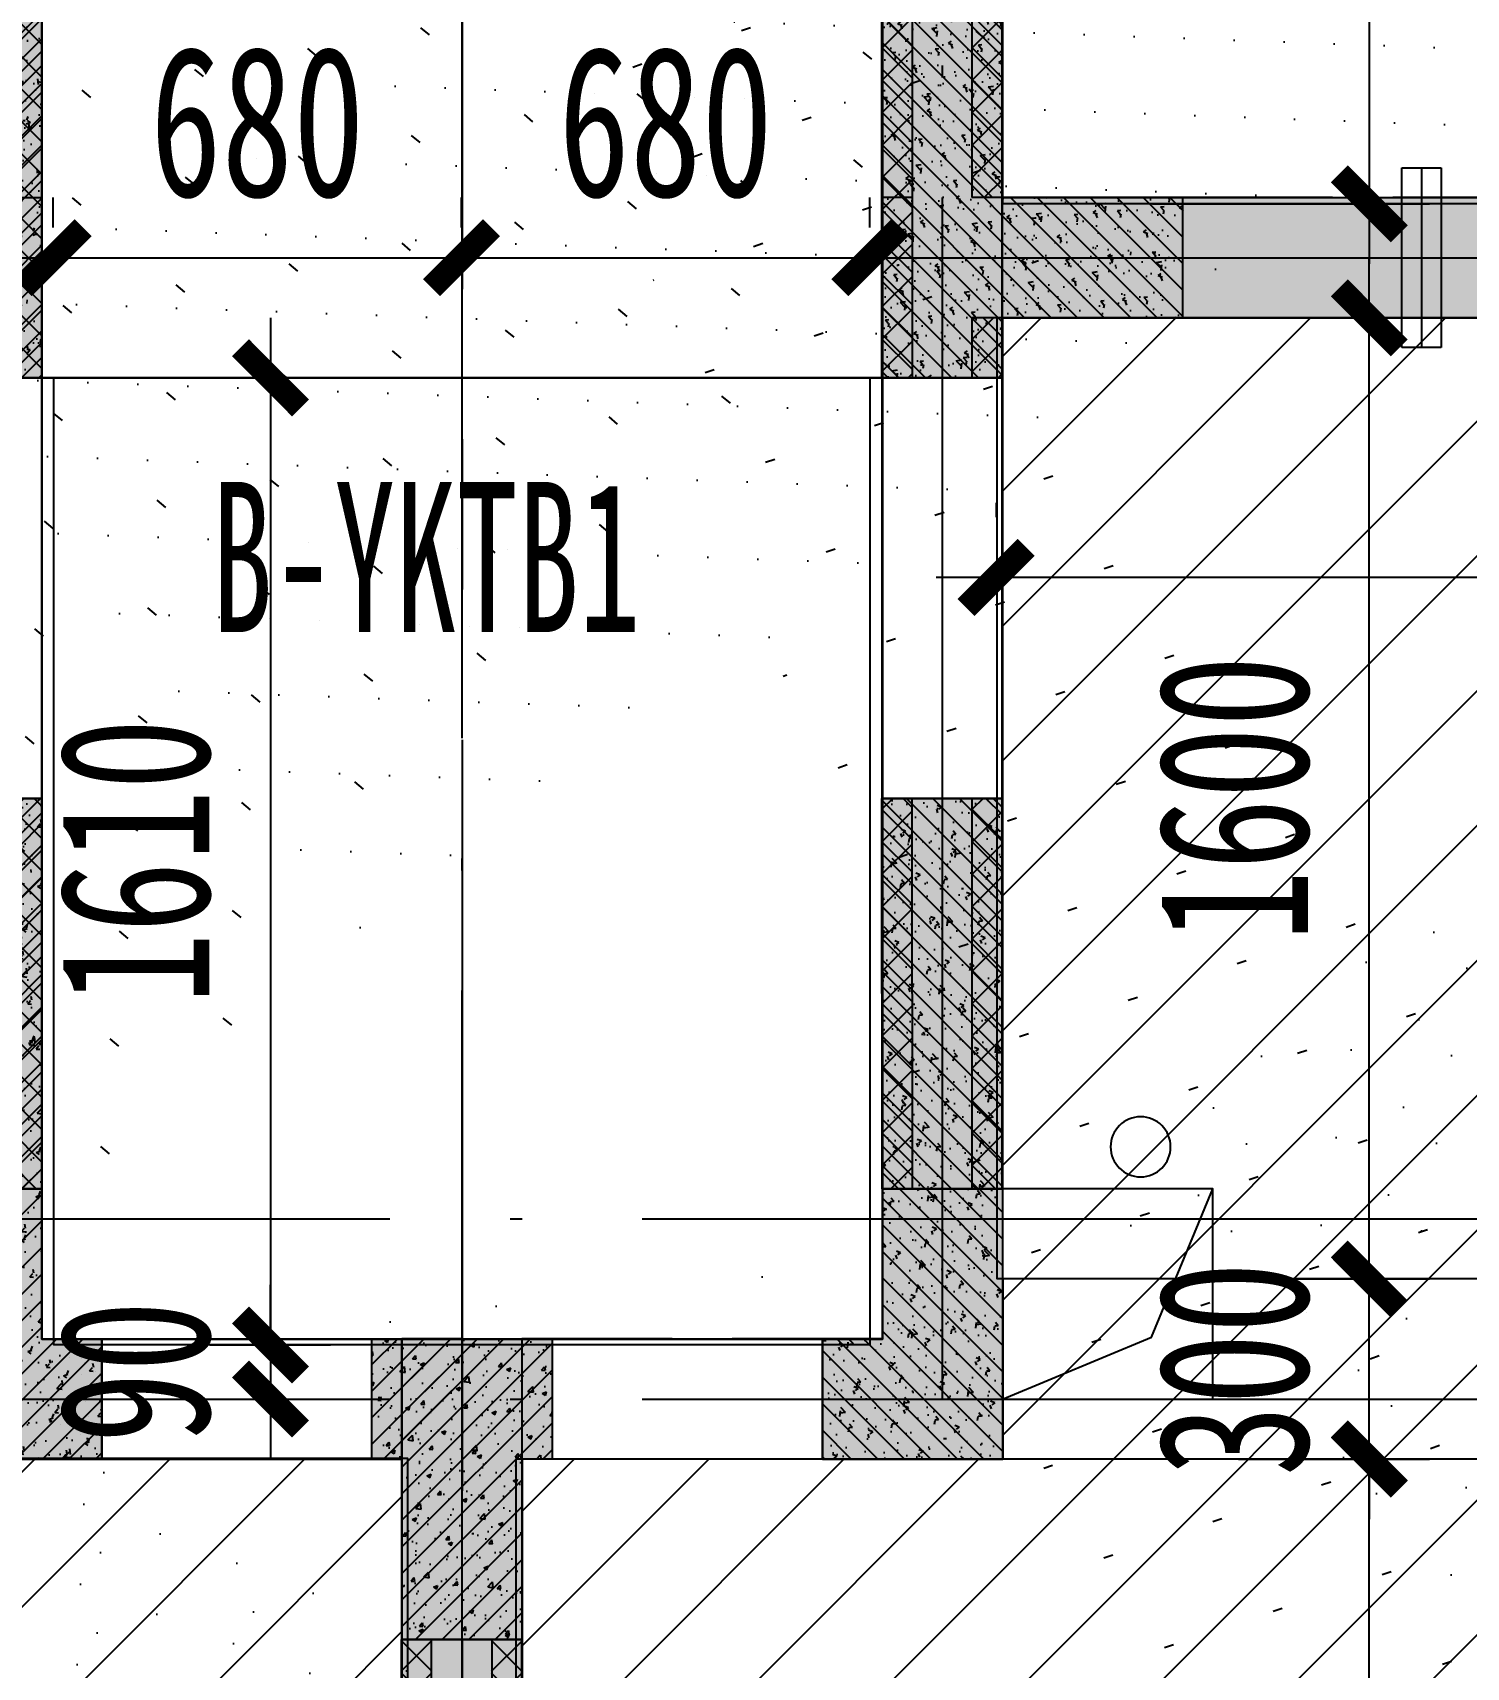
# Model space of a CAD drawing. Extents: x -3200779283 to -8106663, y 659664 to 1123462.
# Drawn here: x -8150515 to -8148128, y 772423 to 775144 of the extents above; entities that cross this region are included whole.
import ezdxf
from ezdxf.enums import TextEntityAlignment as Align

# ---------------------------------------------------------------- set-up
doc = ezdxf.new("R2010")
doc.units = 0
doc.header["$LTSCALE"] = 1000
doc.header["$MEASUREMENT"] = 0
for name, pattern in [('120-墙体$0$CENTER2', [1.125, 0.75, -0.125, 0.125, -0.125]), ('120-墙体$0$CONTINOUS', [0]), ('3#-轴线$0$DOTE', [2.4200000000000004, 2, -0.2, 0.02, -0.2]), ('3#4#5#$0$DASH', [0.35, 0.25, -0.1]), ('3#4#5#模板$0$DASH', [0.35, 0.25, -0.1]), ('4#-标准层$0$CENTER', [2, 1.25, -0.25, 0.25, -0.25]), ('4#-标准层$0$CONTINOUS', [0]), ('DASH', [0.35, 0.25, -0.1])]:
    doc.linetypes.add(name, pattern=pattern)
doc.layers.get('Defpoints').update_dxf_attribs({"color": 30, "linetype": 'DASH'})
for name, color, linetype in [('120-墙体$0$DUCT-排烟中心线', 5, '120-墙体$0$CENTER2'), ('120-墙体$0$DUCT-排烟管', 2, 'Continuous'), ('120-墙体$0$S-SLAB-HOLE', 5, 'Continuous'), ('120-墙体$0$S-WALL', 40, 'Continuous'), ('120-墙体$0$S-WALL-BEAM', 120, 'Continuous'), ('120-墙体$0$S-WALL-COLU', 252, '120-墙体$0$CONTINOUS'), ('120-墙体$0$S-WALL-COLU-HATC', 16, 'Continuous'), ('120-墙体$0$S-WALL-HATC', 253, 'Continuous'), ('3#-轴线$0$A-ANNO-DOTE', 10, '3#-轴线$0$DOTE'), ('3#4#5#$0$PC-SLAB', 6, '3#4#5#$0$DASH'), ('3#4#5#$0$S-ANNO-TEXT', 7, 'Continuous'), ('3#4#5#$0$S-DIMS-SLAB', 120, 'Continuous'), ('3#4#5#$0$S-PC-FQ-WYQ', 4, 'Continuous'), ('3#4#5#$0$S-PC-SLAB', 6, 'Continuous'), ('3#4#5#$0$S-WALL-HATC', 253, 'Continuous'), ('3#4#5#模板$0$S-SLAB-TEXT', 120, 'Continuous'), ('4#-标准层$0$S-SLAB', 6, 'Continuous'), ('4#-标准层$0$S-WALL', 40, 'Continuous'), ('4#-标准层$0$S-WALL-COLU', 252, '4#-标准层$0$CONTINOUS'), ('4#-标准层$0$S-WALL-COLU-HATC', 16, 'Continuous'), ('4#-标准层$0$S-WALL-HATC', 253, 'Continuous'), ('4#-标准层$0$THIN', 7, 'Continuous')]:
    doc.layers.add(name, color=color, linetype=linetype)
doc.styles.add('3#4#5#$0$外部参照 1$0$宋体', font='', dxfattribs={"width": 0.8})
doc.styles.add('3#4#5#$0$楷体', font='', dxfattribs={"width": 0.7})
doc.styles.get('3#4#5#$0$外部参照 1$0$宋体').set_extended_font_data('SimSun')
doc.styles.get('3#4#5#$0$楷体').set_extended_font_data('KaiTi_GB2312')
doc.dimstyles.new('3#4#5#$0$TSSD_100_100', dxfattribs={"dimtxt": 250, "dimasz": 100, "dimexe": 100, "dimexo": 250, "dimgap": 100, "dimtad": 1, "dimdec": 0, "dimzin": 0, "dimdsep": 46, "dimtxsty": '3#4#5#$0$楷体', "dimblk": '3#4#5#$0$_ArchTick', "dimcen": 0, "dimdle": 100, "dimclrt": 7, "dimadec": 0, "dimazin": 0, "dimtfac": 1, "dimtdec": 0, "dimtix": 1, "dimtmove": 2, "dimatfit": 3, "dimfxl": 1, "dimtolj": 1, "dimtzin": 0, "dimarcsym": 0})
pattern_1 = [(45, (-7702.687107387464, -122599.998702767), (-112.2532015133644, 112.2532015133644), [])]
pattern_2 = [(49.99999999999999, (-8159258.836946376, 535311.6821926766), (71.72601826007535, -6.275213498259511), [7.5, -82.5]), (355, (-8159258.836946376, 535311.6821926766), (-13.8751333613, 75.21921337000119), [6, -66]), (100.4514, (-8159252.859778376, 535311.1592586766), (57.85093817140216, 68.94395420609536), [6.374018999999974, -70.11421119999957]), (46.18420000000002, (-8159258.836946376, 535331.6821926766), (106.7241048625644, -16.55190143290181), [11.24999999999991, -123.7499999999992]), (96.6356, (-8159249.943271876, 535330.3028619766), (93.46627055487033, 97.41178709004417), [9.561028799999999, -105.1713]), (351.1842, (-8159258.836946376, 535331.6821926766), (93.46619451336272, 97.41186009253246), [9, -99]), (21, (-8159248.836946376, 535326.6821926766), (59.69070521184616, -40.26188906653388), [7.5, -82.5]), (326.0000000000001, (-8159248.836946376, 535326.6821926766), (24.33153319215817, 72.5150045046853), [6, -66]), (71.4514, (-8159243.862723076, 535323.3270320765), (84.02226285814899, 32.25304967099524), [6.374019000000001, -70.1142112]), (37.50000000000001, (-8159258.836946376, 535311.6821926766), (1.215985531729067, 33.28938538313115), [0, -65.19999999999999, 0, -67, 0, -66.25]), (7.499999999999999, (-8159258.836946376, 535311.6821926766), (26.30695374421486, 39.44117118823603), [0, -38.2, 0, -63.7, 0, -25.25]), (327.5, (-8159281.136946376, 535311.6821926766), (53.3822436172409, -2.255487173437976), [0, -25, 0, -78, 0, -103.5]), (317.5, (-8159291.136946376, 535311.6821926766), (58.31861693423862, 10.01049823323177), [0, -32.5, 0, -51.8, 0, -73.5])]
pattern_3 = [(45, (-8159258.836946376, 535311.6821926766), (-22.09708691207961, 22.09708691207961), [])]

# ---------------------------------------------------------------- blocks, each defined once
blk = doc.blocks.new('3#4#5#模板$0$A$C4139bdaf')
h = blk.add_hatch()
h.set_pattern_fill('ANSI31', color=251, scale=100)
h.set_pattern_definition(pattern_1)
h.paths.add_polyline_path([(17649.99894117552, 3600.000498155889), (20099.99894117552, 3600.000498155889), (20099.99894117552, 1700.000498155816), (20899.99894117552, 1700.000498155845), (20899.99894117552, 200.0004981558304), (17649.99894117552, 200.0004981558304)])
h = blk.add_hatch()
h.set_pattern_fill('ANSI31', color=251, scale=100)
h.set_pattern_definition(pattern_1)
h.paths.add_polyline_path([(24349.99894117552, 3600.000498155889), (21899.99894117552, 3600.000498155889), (21899.99894117552, 1700.000498155816), (21099.99894117552, 1700.000498155845), (21099.99894117552, 200.0004981558304), (24349.99894117552, 200.0004981558304)])
at = {"linetype": '3#4#5#模板$0$DASH'}
for points in [[(17449.99894117552, 3800.000498155889), (20299.99894117552, 3800.000498155889), (20299.99894117552, 1900.00049815583), (21099.99894117552, 1900.00049815586), (21099.99894117552, 0.0004981558304280043), (17449.99894117552, 0.0004981558304280043)], [(24549.99894117552, 3800.000498155889), (21699.99894117552, 3800.000498155889), (21699.99894117552, 1900.00049815583), (20899.99894117552, 1900.00049815586), (20899.99894117552, 0.0004981558304280043), (24549.99894117552, 0.0004981558304280043)], [(17649.99894117552, 3600.000498155889), (20099.99894117552, 3600.000498155889), (20099.99894117552, 1700.000498155816), (20899.99894117552, 1700.000498155845), (20899.99894117552, 200.0004981558304), (17649.99894117552, 200.0004981558304)], [(24349.99894117552, 3600.000498155889), (21899.99894117552, 3600.000498155889), (21899.99894117552, 1700.000498155816), (21099.99894117552, 1700.000498155845), (21099.99894117552, 200.0004981558304), (24349.99894117552, 200.0004981558304)]]:
    blk.add_lwpolyline(points, close=True, dxfattribs=at)
blk = doc.blocks.new('3#4#5#$0$B-YWQ6')
at = {"layer": '3#4#5#$0$S-PC-FQ-WYQ'}
h = blk.add_hatch(dxfattribs=at)
h.set_pattern_fill('ANSI37', color=256, scale=12, angle=90)
h.set_pattern_definition([(135, (-989707.8429496246, 842389.8077511969), (-26.94076836320746, -26.94076836320745), []), (225, (-989707.8429496246, 842389.8077511969), (26.94076836320745, -26.94076836320746), [])])
h.paths.add_polyline_path([(-127905.2501225748, 326688.3582546908), (-127855.2501228041, 326688.3616408699), (-127855.4329784815, 329388.3912538569), (-127905.4329784815, 329388.3912538569)])
h.paths.add_polyline_path([(-127855.2365838158, 326488.4462222033), (-127905.2365835865, 326488.4428360242), (-127905.2298080935, 326388.3965487699), (-127855.2298080935, 326388.3965487699)])
h = blk.add_hatch(dxfattribs=at)
h.set_pattern_fill('ANSI37', color=256, scale=12, angle=90)
h.set_pattern_definition([(135, (-989557.8429524016, 842389.8077512046), (-26.94076836320746, -26.94076836320745), []), (225, (-989557.8429524016, 842389.8077512046), (26.94076836320745, -26.94076836320746), [])])
h.paths.add_polyline_path([(-127755.2298108707, 326388.3965487774), (-127705.2298108707, 326388.3965487774), (-127705.4329812587, 329388.3912538645), (-127755.4329812587, 329388.3912538645)])
h = blk.add_hatch(dxfattribs=at)
h.set_pattern_fill('ANSI37', color=256, scale=12, angle=90)
h.set_pattern_definition([(135, (-989707.6041484298, 838589.8080073441), (-26.94076836320746, -26.94076836320745), []), (225, (-989707.6041484298, 838589.8080073441), (26.94076836320745, -26.94076836320746), [])])
h.paths.add_polyline_path([(-127905.4323774343, 325038.3215355956), (-127855.4323774343, 325038.3215355956), (-127855.1941772867, 325688.391510004), (-127905.1941772867, 325688.391510004)])
h = blk.add_hatch(dxfattribs=at)
h.set_pattern_fill('ANSI37', color=256, scale=12, angle=90)
h.set_pattern_definition([(135, (-989557.6041512068, 838589.8080073516), (-26.94076836320746, -26.94076836320745), []), (225, (-989557.6041512068, 838589.8080073516), (26.94076836320745, -26.94076836320746), [])])
h.paths.add_polyline_path([(-127755.4323802115, 325038.321535603), (-127705.4323802115, 325038.321535603), (-127705.1941800639, 325688.3915100115), (-127755.1941800639, 325688.3915100115)])
for p, q in [((-127906.0000690809, 326688.3582039018), (-127855.2501228041, 326688.3616408699)), ((-127905.2433562314, 326488.4428355655), (-127855.2365838158, 326488.4462222033))]:
    blk.add_line(p, q, dxfattribs=at)
blk.add_lwpolyline([(-127855.2501228041, 326688.3616408699), (-127855.4329784815, 329388.3912538569), (-127905.4329784815, 329388.3912538569), (-127905.2298080935, 326388.3965487699), (-127855.2298080935, 326388.3965487699), (-127855.2365838158, 326488.4462222033)], dxfattribs=at)
for points in [[(-127905.4329787674, 329388.3912538569), (-127705.4329784238, 329388.3912538569), (-127705.2298080358, 326388.3965487774), (-127905.2298083794, 326388.3965487774)], [(-127755.2298108707, 326388.3965487774), (-127705.2298108707, 326388.3965487774), (-127705.4329812587, 329388.3912538645), (-127755.4329812587, 329388.3912538645)], [(-127905.4327508085, 326388.396631066), (-127705.1947088777, 326388.396631066), (-127705.1947088777, 325688.3965545463), (-127905.4327508085, 325688.3965545463)], [(-127905.4323774343, 325038.3215355956), (-127855.4323774343, 325038.3215355956), (-127855.1941772867, 325688.391510004), (-127905.1941772867, 325688.391510004)], [(-127905.1941775726, 325688.391510004), (-127705.194177229, 325688.391510004), (-127705.4323773766, 325038.321535603), (-127905.4323777203, 325038.321535603)], [(-127755.4323802115, 325038.321535603), (-127705.4323802115, 325038.321535603), (-127705.1941800639, 325688.3915100115), (-127755.1941800639, 325688.3915100115)]]:
    blk.add_lwpolyline(points, close=True, dxfattribs=at)
blk = doc.blocks.new('3#4#5#$0$B-YNQ1')
at = {"layer": '3#4#5#$0$S-PC-FQ-WYQ'}
h = blk.add_hatch(dxfattribs=at)
h.set_pattern_fill('ANSI37', color=256, scale=12, angle=180)
h.set_pattern_definition([(225, (-660607.1781414961, -535164.0255354154), (26.94076836320745, -26.94076836320746), []), (315, (-660607.1781414961, -535164.0255354154), (26.94076836320746, 26.94076836320745), [])])
h.paths.add_polyline_path([(-146055.7440335318, 326638.38548242), (-146055.7440335318, 326688.38548242), (-147455.7616441562, 326688.3844357273), (-147455.7616441562, 326638.3844357273)])
h = blk.add_hatch(dxfattribs=at)
h.set_pattern_fill('ANSI37', color=256, scale=12, angle=180)
h.set_pattern_definition([(225, (-660607.1781414887, -535314.0255326384), (26.94076836320745, -26.94076836320746), []), (315, (-660607.1781414887, -535314.0255326384), (26.94076836320746, 26.94076836320745), [])])
h.paths.add_polyline_path([(-146055.7440335243, 326488.3854851972), (-146055.7440335243, 326538.3854851972), (-147455.7616441487, 326538.3844385045), (-147455.7616441487, 326488.3844385045)])
for points in [[(-147455.7616441487, 326488.3844382186), (-147455.7616441487, 326688.3844385623), (-146055.7440335318, 326688.3854852549), (-146055.7440335318, 326488.3854849113)], [(-146055.7440335318, 326638.38548242), (-146055.7440335318, 326688.38548242), (-147455.7616441562, 326688.3844357273), (-147455.7616441562, 326638.3844357273)], [(-146055.7440335243, 326488.3854851972), (-146055.7440335243, 326538.3854851972), (-147455.7616441487, 326538.3844385045), (-147455.7616441487, 326488.3844385045)]]:
    blk.add_lwpolyline(points, close=True, dxfattribs=at)
blk = doc.blocks.new('3#4#5#$0$A$C53EF3948')
at = {"layer": '3#4#5#$0$S-PC-FQ-WYQ'}
blk.add_blockref('3#4#5#$0$B-YWQ6', (148005.4568359147, -329888.5341169708), dxfattribs=at)
at = {"layer": '3#4#5#$0$S-PC-FQ-WYQ', "xscale": -1}
blk.add_blockref('3#4#5#$0$B-YWQ6', (-106005.9361222222, -329888.5341169708), dxfattribs=at)
at = {"layer": '3#4#5#$0$S-PC-FQ-WYQ', "rotation": 89.92223761843483}
blk.add_blockref('3#4#5#$0$B-YNQ1', (347785.6573970683, 140012.082079272), dxfattribs=at)
blk = doc.blocks.new('3#4#5#$0$_ArchTick')
at = {"color": 0, "linetype": 'ByBlock', "const_width": 0.4}
blk.add_lwpolyline([(-0.5, -0.5), (0.5, 0.5)], dxfattribs=at)
blk = doc.blocks.new('*D941')
at = {"layer": '3#4#5#$0$S-DIMS-SLAB', "color": 0, "lineweight": -2, "transparency": 16777216}
for p, q in [((20999.0001967503, 8049.856764026481), (20999.0001967503, 8099.856808271114)), ((21679.23046892558, 8049.856764026452), (21679.23046892558, 8099.856808271114)), ((20899.0001967503, 7999.856808271114), (21779.23046892558, 7999.856808271114))]:
    blk.add_line(p, q, dxfattribs=at)
at = {"layer": 'Defpoints', "color": 0, "transparency": 16777216}
for p in [(21679.23046892558, 7999.856808271114), (20999.0001967503, 7799.856764026481), (21679.23046892558, 7799.856764026452)]:
    blk.add_point(p, dxfattribs=at)
at = {"layer": '3#4#5#$0$S-DIMS-SLAB', "color": 0, "lineweight": -2, "transparency": 16777216, "xscale": 100, "yscale": 100, "zscale": 100, "rotation": 180}
blk.add_blockref('3#4#5#$0$_ArchTick', (20999.0001967503, 7999.856808271114), dxfattribs=at)
at = {"layer": '3#4#5#$0$S-DIMS-SLAB', "color": 0, "lineweight": -2, "transparency": 16777216, "xscale": 100, "yscale": 100, "zscale": 100}
blk.add_blockref('3#4#5#$0$_ArchTick', (21679.23046892558, 7999.856808271114), dxfattribs=at)
at = {"layer": '3#4#5#$0$S-DIMS-SLAB', "color": 7, "transparency": 16777216, "insert": (21339.11533283794, 8224.856808271114), "char_height": 250, "attachment_point": 5, "style": '3#4#5#$0$楷体'}
blk.add_mtext('\\A1;680', dxfattribs=at)
blk = doc.blocks.new('*D942')
at = {"layer": '3#4#5#$0$S-DIMS-SLAB', "color": 0, "lineweight": -2, "transparency": 16777216}
for p, q in [((20681.01300267055, 7899.862567321517), (20681.01300267055, 6089.997998516602)), ((20580.26212703699, 7799.862567321517), (20781.01300267055, 7799.862567321517)), ((20580.26212703699, 6189.997998516603), (20781.01300267055, 6189.997998516603))]:
    blk.add_line(p, q, dxfattribs=at)
at = {"layer": 'Defpoints', "color": 0, "transparency": 16777216}
for p in [(20330.26212703699, 7799.862567321517), (20330.26212703699, 6189.997998516603), (20681.01300267055, 6189.997998516603)]:
    blk.add_point(p, dxfattribs=at)
at = {"layer": '3#4#5#$0$S-DIMS-SLAB', "color": 0, "lineweight": -2, "transparency": 16777216, "xscale": 100, "yscale": 100, "zscale": 100}
for p, rotation in [((20681.01300267055, 7799.862567321517), 90), ((20681.01300267055, 6189.997998516603), 270)]:
    blk.add_blockref('3#4#5#$0$_ArchTick', p, dxfattribs=dict(at, rotation=rotation))
at = {"layer": '3#4#5#$0$S-DIMS-SLAB', "color": 7, "transparency": 16777216, "insert": (20456.01300267055, 6994.930282919053), "char_height": 250, "attachment_point": 5, "rotation": 90, "style": '3#4#5#$0$楷体'}
blk.add_mtext('\\A1;1610', dxfattribs=at)
blk = doc.blocks.new('*D975')
at = {"layer": '3#4#5#$0$S-DIMS-SLAB', "color": 0, "lineweight": -2, "transparency": 16777216}
for p, q in [((20681.01300267061, 6189.997998516603), (20681.01300267061, 6289.997998516603)), ((20580.26212703699, 6189.997998516603), (20781.01300267061, 6189.997998516603)), ((20681.01300267061, 6189.997998516603), (20681.01300267061, 6099.999999999769)), ((20580.26212703699, 6099.999999999769), (20781.01300267061, 6099.999999999769)), ((20681.01300267061, 6099.999999999769), (20681.01300267061, 5999.999999999769))]:
    blk.add_line(p, q, dxfattribs=at)
at = {"layer": 'Defpoints', "color": 0, "transparency": 16777216}
for p in [(20330.26212703699, 6189.997998516603), (20330.26212703699, 6099.999999999769), (20681.01300267061, 6099.999999999769)]:
    blk.add_point(p, dxfattribs=at)
at = {"layer": '3#4#5#$0$S-DIMS-SLAB', "color": 0, "lineweight": -2, "transparency": 16777216, "xscale": 100, "yscale": 100, "zscale": 100}
for p, rotation in [((20681.01300267061, 6189.997998516603), 270), ((20681.01300267061, 6099.999999999769), 90)]:
    blk.add_blockref('3#4#5#$0$_ArchTick', p, dxfattribs=dict(at, rotation=rotation))
at = {"layer": '3#4#5#$0$S-DIMS-SLAB', "color": 7, "transparency": 16777216, "insert": (20456.01300267061, 6144.998999258179), "char_height": 250, "attachment_point": 5, "rotation": 90, "style": '3#4#5#$0$楷体'}
blk.add_mtext('\\A1;90', dxfattribs=at)
blk = doc.blocks.new('*D976')
at = {"layer": '3#4#5#$0$S-DIMS-SLAB', "color": 0, "lineweight": -2, "transparency": 16777216}
for p, q in [((20319.26212703699, 8049.856764026452), (20319.26212703699, 8099.856808271114)), ((20999.0001967503, 8049.856764026481), (20999.0001967503, 8099.856808271114)), ((20219.26212703699, 7999.856808271114), (21099.0001967503, 7999.856808271114))]:
    blk.add_line(p, q, dxfattribs=at)
at = {"layer": 'Defpoints', "color": 0, "transparency": 16777216}
for p in [(20999.0001967503, 7999.856808271114), (20319.26212703699, 7799.856764026452), (20999.0001967503, 7799.856764026481)]:
    blk.add_point(p, dxfattribs=at)
at = {"layer": '3#4#5#$0$S-DIMS-SLAB', "color": 0, "lineweight": -2, "transparency": 16777216, "xscale": 100, "yscale": 100, "zscale": 100, "rotation": 180}
blk.add_blockref('3#4#5#$0$_ArchTick', (20319.26212703699, 7999.856808271114), dxfattribs=at)
at = {"layer": '3#4#5#$0$S-DIMS-SLAB', "color": 0, "lineweight": -2, "transparency": 16777216, "xscale": 100, "yscale": 100, "zscale": 100}
blk.add_blockref('3#4#5#$0$_ArchTick', (20999.0001967503, 7999.856808271114), dxfattribs=at)
at = {"layer": '3#4#5#$0$S-DIMS-SLAB', "color": 7, "transparency": 16777216, "insert": (20659.13116189365, 8224.856808271114), "char_height": 250, "attachment_point": 5, "style": '3#4#5#$0$楷体'}
blk.add_mtext('\\A1;680', dxfattribs=at)
blk = doc.blocks.new('3#4#5#$0$ban3')
at = {"layer": '3#4#5#$0$S-WALL-HATC', "ltscale": 100}
h = blk.add_hatch(dxfattribs=at)
h.set_pattern_fill('AR-CONC', color=256, scale=25, angle=-270.0000000000001, style=0)
h.set_pattern_definition([(139.9999999999999, (-37341029879.81102, -2020433658.351167), (15.6880337456489, 179.3150456501884), [18.75, -206.25]), (84.99999999999994, (-37341029879.81102, -2020433658.351167), (-188.048033425003, -34.68783340324987), [15, -165]), (190.4513999999999, (-37341029878.50368, -2020433643.408247), (-172.3598855152383, 144.6273454285055), [15.93504749999986, -175.2855279999978]), (136.1841999999999, (-37341029929.81102, -2020433658.351167), (41.37975358225471, 266.8102621564111), [28.125, -309.375]), (186.6356, (-37341029926.36269, -2020433636.116981), (-243.5294677251103, 233.665676387176), [23.902572, -262.92825]), (81.18419999999995, (-37341029929.81102, -2020433658.351167), (-243.529650231331, 233.665486283407), [22.5, -247.5]), (111, (-37341029917.31102, -2020433633.351167), (100.6547226663348, 149.2267630296154), [18.75, -206.25]), (55.99999999999998, (-37341029917.31102, -2020433633.351167), (-181.2875112617132, 60.82883298039556), [15, -165]), (161.4514, (-37341029908.92312, -2020433620.915609), (-80.63262417748795, 210.0556571453725), [15.9350475, -175.285528]), (127.5, (-37341029879.81102, -2020433658.351167), (-83.22346345782788, 3.039963829322726), [0, -162.9999999999978, 0, -167.4999999999978, 0, -165.6249999999978]), (97.49999999999993, (-37341029879.81102, -2020433658.351167), (-98.60292797059002, 65.76738436053722), [0, -95.5, 0, -159.25, 0, -63.125]), (57.49999999999993, (-37341029879.81102, -2020433714.101167), (5.638717933595033, 133.4556090431022), [0, -62.5, 0, -195, 0, -258.75]), (47.49999999999995, (-37341029879.81102, -2020433739.101167), (-25.02624558307933, 145.7965423355966), [0, -81.25, 0, -129.5, 0, -183.75])])
h.paths.add_polyline_path([(-214282.0075875558, 407875.9277280352), (-214282.0075875558, 408175.9277280352), (-211832.3804074041, 408175.221341892), (-211832.380407404, 407875.221341892)])
at = {"layer": '3#4#5#$0$S-PC-SLAB'}
for points in [[(-211832.000995802, 409964.9999670067), (-211832.000995802, 412984.9999670067), (-214532.000995802, 412984.9999670067), (-214532.000995802, 409964.9999670067)], [(-214292.0078049984, 409775.0002631896), (-211822.0078049995, 409775.0002631896), (-211822.0078049995, 408175.9277280352), (-214292.0078049984, 408175.9277280352)], [(-214292.0078736024, 406375.9155135542), (-211022.0078736036, 406375.9155135542), (-211022.007587557, 407875.9277280353), (-214292.0075875558, 407875.9277280352)]]:
    blk.add_lwpolyline(points, close=True, dxfattribs=at)
at = {"layer": '3#4#5#$0$S-WALL-HATC', "ltscale": 100}
blk.add_lwpolyline([(-214282.0075875558, 407875.9277280352), (-214282.0075875558, 408175.9277280352), (-211832.3804074041, 408175.221341892), (-211832.380407404, 407875.221341892)], close=True, dxfattribs=at)
blk = doc.blocks.new('*D815')
at = {"layer": '3#4#5#$0$S-DIMS-SLAB', "color": 0, "lineweight": -2, "transparency": 16777216}
for p, q in [((168786.1414544946, 162066.5828292976), (168786.1414544946, 162042.6444963348)), ((171256.1414544935, 162066.5828292975), (171256.1414544935, 162042.6444963348)), ((171356.1414544935, 161942.6444963348), (168686.1414544946, 161942.6444963348))]:
    blk.add_line(p, q, dxfattribs=at)
at = {"layer": 'Defpoints', "color": 0, "transparency": 16777216}
for p in [(168786.1414544946, 161942.6444963348), (168786.1414544946, 161816.5828292976), (171256.1414544935, 161816.5828292975)]:
    blk.add_point(p, dxfattribs=at)
at = {"layer": '3#4#5#$0$S-DIMS-SLAB', "color": 0, "lineweight": -2, "transparency": 16777216, "xscale": 100, "yscale": 100, "zscale": 100, "rotation": 180}
blk.add_blockref('3#4#5#$0$_ArchTick', (168786.1414544946, 161942.6444963348), dxfattribs=at)
at = {"layer": '3#4#5#$0$S-DIMS-SLAB', "color": 0, "lineweight": -2, "transparency": 16777216, "xscale": 100, "yscale": 100, "zscale": 100}
blk.add_blockref('3#4#5#$0$_ArchTick', (171256.1414544935, 161942.6444963348), dxfattribs=at)
at = {"layer": '3#4#5#$0$S-DIMS-SLAB', "color": 7, "transparency": 16777216, "insert": (170021.1414544941, 162167.6444963348), "char_height": 250, "attachment_point": 5, "style": '3#4#5#$0$楷体'}
blk.add_mtext('\\A1;2470', dxfattribs=at)
blk = doc.blocks.new('*D816')
at = {"layer": '3#4#5#$0$S-DIMS-SLAB', "color": 0, "lineweight": -2, "transparency": 16777216}
for p, q in [((169407.7733026906, 162464.52786612), (169407.7733026906, 165684.52786612)), ((169046.3730140592, 165584.52786612), (169507.7733026906, 165584.52786612)), ((169046.3730140592, 162564.52786612), (169507.7733026906, 162564.52786612))]:
    blk.add_line(p, q, dxfattribs=at)
at = {"layer": 'Defpoints', "color": 0, "transparency": 16777216}
for p in [(168796.3730140592, 165584.52786612), (169407.7733026906, 165584.52786612), (168796.3730140592, 162564.52786612)]:
    blk.add_point(p, dxfattribs=at)
at = {"layer": '3#4#5#$0$S-DIMS-SLAB', "color": 0, "lineweight": -2, "transparency": 16777216, "xscale": 100, "yscale": 100, "zscale": 100}
for p, rotation in [((169407.7733026906, 165584.52786612), 90), ((169407.7733026906, 162564.52786612), 270)]:
    blk.add_blockref('3#4#5#$0$_ArchTick', p, dxfattribs=dict(at, rotation=rotation))
at = {"layer": '3#4#5#$0$S-DIMS-SLAB', "color": 7, "transparency": 16777216, "insert": (169182.7733026906, 164074.52786612), "char_height": 250, "attachment_point": 5, "rotation": 90, "style": '3#4#5#$0$楷体'}
blk.add_mtext('\\A1;3020', dxfattribs=at)
blk = doc.blocks.new('*D824')
at = {"layer": '3#4#5#$0$S-DIMS-SLAB', "color": 0, "lineweight": -2, "transparency": 16777216}
for p, q in [((169407.5422920376, 158875.4434126675), (169407.5422920376, 160575.4556271485)), ((169189.8365204804, 160475.4556271485), (169507.5422920376, 160475.4556271485)), ((169198.4114389724, 158975.4434126675), (169507.5422920376, 158975.4434126675))]:
    blk.add_line(p, q, dxfattribs=at)
at = {"layer": 'Defpoints', "color": 0, "transparency": 16777216}
for p in [(168939.8365204804, 160475.4556271485), (169407.5422920376, 160475.4556271485), (168948.4114389724, 158975.4434126675)]:
    blk.add_point(p, dxfattribs=at)
at = {"layer": '3#4#5#$0$S-DIMS-SLAB', "color": 0, "lineweight": -2, "transparency": 16777216, "xscale": 100, "yscale": 100, "zscale": 100}
for p, rotation in [((169407.5422920376, 160475.4556271485), 90), ((169407.5422920376, 158975.4434126675), 270)]:
    blk.add_blockref('3#4#5#$0$_ArchTick', p, dxfattribs=dict(at, rotation=rotation))
at = {"layer": '3#4#5#$0$S-DIMS-SLAB', "color": 7, "transparency": 16777216, "insert": (169182.5422920376, 159725.4495199079), "char_height": 250, "attachment_point": 5, "rotation": 90, "style": '3#4#5#$0$楷体'}
blk.add_mtext('\\A1;1500', dxfattribs=at)
blk = doc.blocks.new('*D825')
at = {"layer": '3#4#5#$0$S-DIMS-SLAB', "color": 0, "lineweight": -2, "transparency": 16777216}
for p, q in [((169407.5422920377, 160774.8791972583), (169407.5422920377, 160874.8791972583)), ((169189.8365204804, 160774.8791972583), (169507.5422920377, 160774.8791972583)), ((169407.5422920377, 160474.8791972583), (169407.5422920377, 160774.8791972583)), ((169189.8365204804, 160474.8791972583), (169507.5422920377, 160474.8791972583)), ((169407.5422920377, 160474.8791972583), (169407.5422920377, 160374.8791972583))]:
    blk.add_line(p, q, dxfattribs=at)
at = {"layer": 'Defpoints', "color": 0, "transparency": 16777216}
for p in [(168939.8365204804, 160774.8791972583), (169407.5422920377, 160774.8791972583), (168939.8365204804, 160474.8791972583)]:
    blk.add_point(p, dxfattribs=at)
at = {"layer": '3#4#5#$0$S-DIMS-SLAB', "color": 0, "lineweight": -2, "transparency": 16777216, "xscale": 100, "yscale": 100, "zscale": 100}
for p, rotation in [((169407.5422920377, 160774.8791972583), 270), ((169407.5422920377, 160474.8791972583), 90)]:
    blk.add_blockref('3#4#5#$0$_ArchTick', p, dxfattribs=dict(at, rotation=rotation))
at = {"layer": '3#4#5#$0$S-DIMS-SLAB', "color": 7, "transparency": 16777216, "insert": (169182.5422920377, 160624.8791972582), "char_height": 250, "attachment_point": 5, "rotation": 90, "style": '3#4#5#$0$楷体'}
blk.add_mtext('\\A1;300', dxfattribs=at)
blk = doc.blocks.new('*D826')
at = {"layer": '3#4#5#$0$S-DIMS-SLAB', "color": 0, "lineweight": -2, "transparency": 16777216}
for p, q in [((169407.5425094804, 160674.8798206695), (169407.5425094804, 162474.528162303)), ((169190.0675311334, 162374.528162303), (169507.5425094804, 162374.528162303)), ((169189.836737923, 160774.8798206695), (169507.5425094804, 160774.8798206695))]:
    blk.add_line(p, q, dxfattribs=at)
at = {"layer": 'Defpoints', "color": 0, "transparency": 16777216}
for p in [(168940.0675311334, 162374.528162303), (169407.5425094804, 162374.528162303), (168939.836737923, 160774.8798206695)]:
    blk.add_point(p, dxfattribs=at)
at = {"layer": '3#4#5#$0$S-DIMS-SLAB', "color": 0, "lineweight": -2, "transparency": 16777216, "xscale": 100, "yscale": 100, "zscale": 100}
for p, rotation in [((169407.5425094804, 162374.528162303), 90), ((169407.5425094804, 160774.8798206695), 270)]:
    blk.add_blockref('3#4#5#$0$_ArchTick', p, dxfattribs=dict(at, rotation=rotation))
at = {"layer": '3#4#5#$0$S-DIMS-SLAB', "color": 7, "transparency": 16777216, "insert": (169182.5425094804, 161574.7039914862), "char_height": 250, "attachment_point": 5, "rotation": 90, "style": '3#4#5#$0$楷体'}
blk.add_mtext('\\A1;1600', dxfattribs=at)
blk = doc.blocks.new('*D827')
at = {"layer": '3#4#5#$0$S-DIMS-SLAB', "color": 0, "lineweight": -2, "transparency": 16777216}
for p, q in [((168786.1414544946, 162066.5828292976), (168786.1414544946, 162042.6444963348)), ((171256.1414544935, 162066.5828292975), (171256.1414544935, 162042.6444963348)), ((171356.1414544935, 161942.6444963348), (168686.1414544946, 161942.6444963348))]:
    blk.add_line(p, q, dxfattribs=at)
at = {"layer": 'Defpoints', "color": 0, "transparency": 16777216}
for p in [(168786.1414544946, 161942.6444963348), (168786.1414544946, 161816.5828292976), (171256.1414544935, 161816.5828292975)]:
    blk.add_point(p, dxfattribs=at)
at = {"layer": '3#4#5#$0$S-DIMS-SLAB', "color": 0, "lineweight": -2, "transparency": 16777216, "xscale": 100, "yscale": 100, "zscale": 100, "rotation": 180}
blk.add_blockref('3#4#5#$0$_ArchTick', (168786.1414544946, 161942.6444963348), dxfattribs=at)
at = {"layer": '3#4#5#$0$S-DIMS-SLAB', "color": 0, "lineweight": -2, "transparency": 16777216, "xscale": 100, "yscale": 100, "zscale": 100}
blk.add_blockref('3#4#5#$0$_ArchTick', (171256.1414544935, 161942.6444963348), dxfattribs=at)
at = {"layer": '3#4#5#$0$S-DIMS-SLAB', "color": 7, "transparency": 16777216, "insert": (170021.1414544941, 162167.6444963348), "char_height": 250, "attachment_point": 5, "style": '3#4#5#$0$楷体'}
blk.add_mtext('\\A1;2470', dxfattribs=at)
blk = doc.blocks.new('120-墙体$0$A$Ca94620f4')
at = {"layer": '120-墙体$0$DUCT-排烟中心线'}
blk.add_line((-547.6834203733888, -2950.689154202279), (-547.6834203733742, -3249.31108146171), dxfattribs=at)
at = {"layer": '120-墙体$0$DUCT-排烟管'}
for p, q in [((-580.1834203733888, -2950.689154202279), (-580.1834203733742, -3249.31108146171)), ((-515.1834203733888, -2950.689154202279), (-580.1834203733888, -2950.689154202279)), ((-515.1834203733742, -3249.31108146171), (-515.1834203733888, -2950.689154202279)), ((-580.1834203733742, -3249.31108146171), (-515.1834203733742, -3249.31108146171))]:
    blk.add_line(p, q, dxfattribs=at)
blk = doc.blocks.new('120-墙体$0$A$C8f34f6bc')
at = {"layer": '120-墙体$0$S-SLAB-HOLE'}
blk.add_lwpolyline([(-350.0000000000002, -5000), (-350.0000000000002, -4650), (-7.105427357601002e-14, -4650), (0, -5000)], close=True, dxfattribs=at)
blk.add_lwpolyline([(0, -5000), (-248.2317736557453, -4896.88676487864), (-350.0000000000002, -4650)], dxfattribs=at)
blk.add_circle((-230, -4580), 50, dxfattribs=at)
blk = doc.blocks.new('120-墙体')
at = {"layer": '120-墙体$0$S-WALL-COLU-HATC'}
h = blk.add_hatch(dxfattribs=at)
h.set_pattern_fill('AR-CONC', color=256, scale=10, angle=180)
h.set_pattern_definition([(230, (-15637.05247968875, 223941.5126408452), (-71.72601826007535, 6.27521349825952), [7.5, -82.5]), (175, (-15637.05247968875, 223941.5126408452), (13.87513336129999, -75.21921337000119), [6, -66]), (280.4514, (-15643.02964768873, 223942.0355748452), (-57.85093817140217, -68.94395420609536), [6.374018999999977, -70.11421119999963]), (226.1842, (-15637.05247968875, 223921.5126408452), (-106.7241048625644, 16.55190143290182), [11.24999999999993, -123.7499999999994]), (276.6356, (-15645.94615418874, 223922.8919715452), (-93.46627055487033, -97.41178709004417), [9.561028799999976, -105.1712999999998]), (171.1842, (-15637.05247968875, 223921.5126408452), (-93.46619451336272, -97.41186009253246), [9, -99]), (201, (-15647.05247968875, 223926.5126408452), (-59.69070521184616, 40.2618890665339), [7.5, -82.5]), (146, (-15647.05247968875, 223926.5126408452), (-24.33153319215818, -72.5150045046853), [6, -66]), (251.4514, (-15652.02670298875, 223929.8678014452), (-84.02226285814899, -32.25304967099522), [6.374018999999993, -70.11421119999987]), (217.5, (-15637.05247968875, 223941.5126408452), (-1.215985531729071, -33.28938538313115), [0, -65.19999999999999, 0, -67, 0, -66.25]), (187.5, (-15637.05247968875, 223941.5126408452), (-26.30695374421487, -39.44117118823603), [0, -38.19999999999999, 0, -63.7, 0, -25.25]), (147.5, (-15614.75247968873, 223941.5126408452), (-53.3822436172409, 2.255487173437982), [0, -24.99999999999999, 0, -77.99999999999996, 0, -103.5]), (137.5, (-15604.75247968873, 223941.5126408452), (-58.31861693423862, -10.01049823323176), [0, -32.5, 0, -51.8, 0, -73.5])])
h.paths.add_polyline_path([(-100, -3100.000000539585), (-99.98422405263409, -2800.000000539585), (100.0157759473659, -2800.000000539586), (100, -3300.000000539585), (100, -3400), (-100, -3400), (-100, -3300), (-399.9999080896378, -3300), (-399.9999080896378, -3100.000000000233)])
h = blk.add_hatch(dxfattribs=at)
h.set_pattern_fill('ANSI31', color=256, scale=250, angle=180, style=0)
h.set_pattern_definition([(225, (-15637.05247968875, 223941.5126408452), (22.09708691207961, -22.09708691207961), [])])
h.paths.add_polyline_path([(-100, -3100.000000539585), (-99.98422405263409, -2800.000000539585), (100.0157759473659, -2800.000000539586), (100, -3300.000000539585), (100, -3400), (-100, -3400), (-100, -3300), (-399.9999080896378, -3300), (-399.9999080896378, -3100.000000000233)])
h = blk.add_hatch(dxfattribs=at)
h.set_pattern_fill('AR-CONC', color=256, scale=10)
h.set_pattern_definition([(49.99999999999999, (12337.0756467121, -241757.8336407725), (71.72601826007535, -6.275213498259511), [7.5, -82.5]), (355, (12337.0756467121, -241757.8336407725), (-13.8751333613, 75.21921337000119), [6, -66]), (100.4514, (12343.05281471211, -241758.3565747725), (57.85093817140216, 68.94395420609536), [6.374018999999977, -70.11421119999963]), (46.18420000000002, (12337.0756467121, -241737.8336407725), (106.7241048625644, -16.55190143290181), [11.24999999999991, -123.7499999999993]), (96.6356, (12345.96932121209, -241739.2129714725), (93.46627055487033, 97.41178709004417), [9.561028799999999, -105.1713]), (351.1842, (12337.0756467121, -241737.8336407725), (93.46619451336272, 97.41186009253246), [9, -99]), (21, (12347.0756467121, -241742.8336407725), (59.69070521184616, -40.26188906653388), [7.5, -82.5]), (326.0000000000001, (12347.0756467121, -241742.8336407725), (24.33153319215817, 72.5150045046853), [6, -66]), (71.4514, (12352.0498700121, -241746.1888013725), (84.02226285814899, 32.25304967099524), [6.374019000000001, -70.1142112]), (37.50000000000001, (12337.0756467121, -241757.8336407725), (1.215985531729067, 33.28938538313115), [0, -65.19999999999999, 0, -67, 0, -66.25]), (7.499999999999999, (12337.0756467121, -241757.8336407725), (26.30695374421486, 39.44117118823603), [0, -38.2, 0, -63.7, 0, -25.25]), (327.5, (12314.77564671211, -241757.8336407725), (53.3822436172409, -2.255487173437976), [0, -25, 0, -78, 0, -103.5]), (317.5, (12304.77564671211, -241757.8336407725), (58.31861693423862, 10.01049823323177), [0, -32.5, 0, -51.8, 0, -73.5])])
h.paths.add_polyline_path([(100, -4100), (-100, -4100), (-100.0000000000073, -4750), (100, -4750)])
h = blk.add_hatch(dxfattribs=at)
h.set_pattern_fill('ANSI31', color=256, scale=250, style=0)
h.set_pattern_definition([(45, (12337.0756467121, -241757.8336407725), (-22.09708691207961, 22.09708691207961), [])])
h.paths.add_polyline_path([(-100.0000000000073, -4750), (100, -4750), (100, -4100), (-100, -4100)])
h = blk.add_hatch(dxfattribs=at)
h.set_pattern_fill('AR-CONC', color=256, scale=10)
h.set_pattern_definition([(49.99999999999999, (-6817.545511106262, -243940.3517896836), (71.72601826007535, -6.275213498259511), [7.5, -82.5]), (355, (-6817.545511106262, -243940.3517896836), (-13.8751333613, 75.21921337000119), [6, -66]), (100.4514, (-6811.56834310625, -243940.8747236836), (57.85093817140216, 68.94395420609536), [6.374018999999979, -70.11421119999966]), (46.18420000000002, (-6817.545511106262, -243920.3517896836), (106.7241048625644, -16.55190143290181), [11.24999999999992, -123.7499999999993]), (96.6356, (-6808.651836606266, -243921.7311203836), (93.46627055487033, 97.41178709004417), [9.561028799999999, -105.1713]), (351.1842, (-6817.545511106262, -243920.3517896836), (93.46619451336272, 97.41186009253246), [9, -99]), (21, (-6807.545511106262, -243925.3517896836), (59.69070521184616, -40.26188906653388), [7.5, -82.5]), (326.0000000000001, (-6807.545511106262, -243925.3517896836), (24.33153319215817, 72.5150045046853), [6, -66]), (71.4514, (-6802.571287806262, -243928.7069502836), (84.02226285814899, 32.25304967099524), [6.374019000000001, -70.1142112]), (37.50000000000001, (-6817.545511106262, -243940.3517896836), (1.215985531729067, 33.28938538313115), [0, -65.19999999999999, 0, -67, 0, -66.25]), (7.499999999999999, (-6817.545511106262, -243940.3517896836), (26.30695374421486, 39.44117118823603), [0, -38.2, 0, -63.7, 0, -25.25]), (327.5, (-6839.84551110625, -243940.3517896836), (53.3822436172409, -2.255487173437976), [0, -25, 0, -78, 0, -103.5]), (317.5, (-6849.84551110625, -243940.3517896836), (58.31861693423862, 10.01049823323177), [0, -32.5, 0, -51.8, 0, -73.5])])
h.paths.add_polyline_path([(100, -5000), (99.98422405263409, -4750), (-100.0157759473659, -4750), (-100, -5200), (200, -5199.999803988176), (200, -4999.999803988409)])
h = blk.add_hatch(dxfattribs=at)
h.set_pattern_fill('ANSI31', color=256, scale=250, style=0)
h.set_pattern_definition([(45, (-6817.545511106262, -243940.3517896836), (-22.09708691207961, 22.09708691207961), [])])
h.paths.add_polyline_path([(100, -5000), (99.98422405263409, -4750), (-100.0157759473659, -4750), (-100, -5200), (200, -5199.999803988176), (200, -4999.999803988409)])
at = {"layer": '120-墙体$0$S-WALL-HATC'}
for points in [[(100, 99.99999999999955), (-100, -100), (-100, -3100), (-33.33333333331393, -3200.000000000001), (100, -3200)], [(-33.33333333331393, -3200.000000000001), (-100, -3100), (-1750, -3100), (-1750.000000000015, -3300), (-100, -3300)], [(-33.33333333331393, -3200.000000000001), (-100, -3300), (-100, -3400), (100, -3400), (100, -3200)], [(100, -4100), (-100, -4100), (-100, -5200), (100, -5000)], [(200, -5200), (200, -5000), (100, -5000), (-100, -5200)]]:
    blk.add_hatch(color=256, dxfattribs=at).paths.add_polyline_path(points)
at = {"layer": '120-墙体$0$S-WALL'}
for p, q in [((100, 99.99999999999955), (100, -3200)), ((-100, -100), (-100, -3100)), ((-100, -3100), (-1650, -3100)), ((100, -3200), (100, -3400)), ((-100, -3300), (-1650.000000000015, -3300)), ((-100, -3300), (-100, -3400)), ((-100, -3400), (100, -3400)), ((-100, -4100), (100, -4100)), ((-100, -4100), (-100, -5200)), ((100, -4100), (100, -5000)), ((200, -5000), (100, -5000)), ((200, -5000), (200, -5200)), ((200, -5200), (-100, -5200))]:
    blk.add_line(p, q, dxfattribs=at)
at = {"layer": '120-墙体$0$S-WALL-BEAM'}
for points in [[(100.0003920234158, -3400), (-100, -3400), (-100.0001960117079, -4100), (100.0001960117079, -4100)], [(700, -5200.000196011708), (700, -4999.999803988292), (200, -4999.999607976584), (200, -5200)]]:
    blk.add_lwpolyline(points, close=True, dxfattribs=at)
at = {"layer": '120-墙体$0$S-WALL-COLU', "linetype": 'ByBlock'}
for points in [[(-100, -3100.000000539585), (-99.98422405263409, -2800.000000539585), (100.0157759473659, -2800.000000539586), (100, -3300.000000539585), (100, -3400), (-100, -3400), (-100, -3300), (-399.9999080896378, -3300), (-399.9999080896378, -3100.000000000233), (-100, -3100.000000539585)], [(100, -5000), (99.98422405263409, -4750), (-100.0157759473659, -4750), (-100, -5200), (200, -5199.999803988176), (200, -4999.999803988409), (100, -5000)]]:
    blk.add_lwpolyline(points, dxfattribs=at)
at = {"layer": '120-墙体$0$S-WALL-COLU', "lineweight": -2}
blk.add_lwpolyline([(100, -4100), (-100, -4100), (-100.0000000000073, -4750), (100, -4750)], close=True, dxfattribs=at)
for name, p in [('120-墙体$0$A$Ca94620f4', (-250, -100.0000000000005)), ('120-墙体$0$A$C8f34f6bc', (-100, -100))]:
    blk.add_blockref(name, p)
blk = doc.blocks.new('3#-轴线')
at = {"layer": '3#-轴线$0$A-ANNO-DOTE'}
for points in [[(20900, -16100), (20900, 5500)], [(21700, -5100), (21700, 5500)], [(-3000, -3200), (44800, -3200)], [(-3000, -4800), (44800, -4800)], [(-3000, -5100), (44800, -5100)]]:
    blk.add_lwpolyline(points, dxfattribs=at)
blk = doc.blocks.new('3#4#5#$0$A$C7C4D4DCF')
at = {"layer": '3#4#5#$0$S-PC-SLAB'}
blk.add_lwpolyline([(20320.26212703699, 7799.856764026452), (21679.23046892555, 7799.856764026452), (21679.23046892555, 6189.997998516599), (20320.26212703699, 6189.997998516599)], close=True, dxfattribs=at)
at = {"layer": '3#4#5#$0$PC-SLAB', "linetype": 'ByBlock', "style": '3#4#5#$0$外部参照 1$0$宋体', "width": 0.6}
blk.add_text('B-YKTB1', height=250, rotation=359.9999999998562, dxfattribs=at).set_placement((20939.94664763359, 7501.566941764002), align=Align.MIDDLE)
at = {"layer": '3#4#5#$0$S-DIMS-SLAB'}
for base, p1, p2, picture, middle in [((20999.0001967503, 7999.856808271114), (20319.26212703699, 7799.856764026452), (20999.0001967503, 7799.856764026481), '*D976', (20659.13116189365, 8224.856808271114)), ((21679.23046892558, 7999.856808271114), (20999.0001967503, 7799.856764026481), (21679.23046892558, 7799.856764026452), '*D941', (21339.11533283794, 8224.856808271114))]:
    dim = blk.add_linear_dim(base=base, p1=p1, p2=p2, dimstyle='3#4#5#$0$TSSD_100_100', dxfattribs=at)
    dim.commit()
    dim.dimension.update_dxf_attribs({"geometry": picture, "text_midpoint": middle})
for base, p1, p2, picture, middle in [((20681.01300267055, 6189.997998516603), (20330.26212703699, 7799.862567321514), (20330.26212703699, 6189.997998516599), '*D942', (20456.01300267055, 6994.930282919053)), ((20681.01300267061, 6099.999999999769), (20330.26212703699, 6189.997998516599), (20330.26212703699, 6099.999999999767), '*D975', (20456.01300267061, 6144.998999258179))]:
    dim = blk.add_linear_dim(base=base, p1=p1, p2=p2, angle=90, dimstyle='3#4#5#$0$TSSD_100_100', dxfattribs=at)
    dim.commit()
    dim.dimension.update_dxf_attribs({"geometry": picture, "text_midpoint": middle})
blk = doc.blocks.new('3#4#5#$0$5#')
at = {"layer": '3#4#5#$0$S-ANNO-TEXT'}
blk.add_blockref('3#4#5#$0$ban3', (378828.7940562447, -247400.000215945), dxfattribs=at)
at = {"layer": '3#4#5#$0$S-ANNO-TEXT', "xscale": -1}
blk.add_blockref('3#4#5#$0$ban3', (-43034.90157780028, -247400.4721099574), dxfattribs=at)
at = {"layer": '3#4#5#$0$S-DIMS-SLAB'}
for base, p1, p2, angle, picture, middle in [((169407.7733026906, 165584.52786612), (168796.3730140591, 162564.52786612), (168796.3730140591, 165584.52786612), 90, '*D816', (169182.7733026906, 164074.52786612)), ((169407.5425094804, 162374.528162303), (168939.836737923, 160774.8798206695), (168940.0675311334, 162374.5281623029), 90, '*D826', (169182.5425094804, 161574.7039914862)), ((168786.1414544946, 161942.6444963348), (171256.1414544935, 161816.5828292975), (168786.1414544946, 161816.5828292976), 180, '*D815', (170021.1414544941, 162167.6444963348)), ((168786.1414544946, 161942.6444963348), (171256.1414544935, 161816.5828292975), (168786.1414544946, 161816.5828292976), 180, '*D827', (170021.1414544941, 162167.6444963348)), ((169407.5422920377, 160774.8791972583), (168939.8365204803, 160474.8791972582), (168939.8365204803, 160774.8791972582), 90, '*D825', (169182.5422920377, 160624.8791972582)), ((169407.5422920376, 160475.4556271485), (168948.4114389723, 158975.4434126674), (168939.8365204803, 160475.4556271484), 90, '*D824', (169182.5422920376, 159725.4495199079))]:
    dim = blk.add_linear_dim(base=base, p1=p1, p2=p2, angle=angle, dimstyle='3#4#5#$0$TSSD_100_100', dxfattribs=at)
    dim.commit()
    dim.dimension.update_dxf_attribs({"geometry": picture, "text_midpoint": middle})

msp = doc.modelspace()

# ---------------------------------------------------------------- hatches: boundary and pattern name
at = {"layer": '4#-标准层$0$S-WALL-COLU-HATC'}
h = msp.add_hatch(dxfattribs=at)
h.set_pattern_fill('AR-CONC', color=256, scale=10)
h.set_pattern_definition(pattern_2)
h.paths.add_polyline_path([(-8149950.43551159, 772969.5158334491), (-8149650.43551159, 772969.5158334491), (-8149650.435433185, 772769.5154610268), (-8149700.435550792, 772769.5154414256), (-8149700.43551159, 772469.5158334491), (-8149900.43551159, 772469.5158334491), (-8149900.43551159, 772769.5156374373), (-8149950.435589995, 772769.5154610268)])
h = msp.add_hatch(dxfattribs=at)
h.set_pattern_fill('ANSI31', color=256, scale=250, style=0)
h.set_pattern_definition(pattern_3)
h.paths.add_polyline_path([(-8149700.435550792, 772769.5154414256), (-8149650.435433185, 772769.5154610268), (-8149650.43551159, 772969.5158334491), (-8149950.43551159, 772969.5158334491), (-8149950.435589995, 772769.5154610268), (-8149900.43551159, 772769.5156374373), (-8149900.43551159, 772469.5158334491), (-8149700.43551159, 772469.5158334491)])
h = msp.add_hatch(dxfattribs=at)
h.set_pattern_fill('AR-CONC', color=256, scale=10)
h.set_pattern_definition(pattern_2)
h.paths.add_polyline_path([(-8149900.43551159, 772969.5158334491), (-8149650.43551159, 772969.5158334491), (-8149650.43551159, 772769.5156374373), (-8149700.43551159, 772769.5154414256), (-8149700.43551159, 772469.5158334491), (-8149900.43551159, 772469.5158334491)])
h = msp.add_hatch(dxfattribs=at)
h.set_pattern_fill('ANSI31', color=256, scale=250, style=0)
h.set_pattern_definition(pattern_3)
h.paths.add_polyline_path([(-8149700.43551159, 772769.5154414256), (-8149650.43551159, 772769.5156374373), (-8149650.43551159, 772969.5158334491), (-8149900.43551159, 772969.5158334491), (-8149900.43551159, 772469.5158334491), (-8149700.43551159, 772469.5158334491)])
at = {"layer": '4#-标准层$0$S-WALL-HATC'}
msp.add_hatch(color=256, dxfattribs=at).paths.add_polyline_path([(-8149700.43551159, 770669.5346861975), (-8149900.43551159, 770669.5346861975), (-8149900.43551159, 772769.534294174), (-8149950.43551159, 772769.534294174), (-8149950.43551159, 772969.5346861975), (-8149650.43551159, 772969.5346861975), (-8149650.43551159, 772769.534294174), (-8149700.43551159, 772769.534294174)])

# ---------------------------------------------------------------- linework, layer by layer
at = {"layer": '4#-标准层$0$S-SLAB'}
for points in [[(-8149100.435903611, 772969.515681698), (-8150500.435903611, 772969.5155931766), (-8150500.436004778, 774569.5155931766), (-8149100.436004778, 774569.515681698)], [(-8150500.435511587, 772969.5156374373), (-8149100.435511587, 772969.5156374373), (-8149100.435511587, 774569.5156374373), (-8150500.435511587, 774569.5156374373)]]:
    msp.add_lwpolyline(points, close=True, dxfattribs=at)
at = {"layer": '4#-标准层$0$S-WALL'}
msp.add_lwpolyline([(-8149700.43551159, 770669.5346861975), (-8149900.43551159, 770669.5346861975), (-8149900.43551159, 772769.534294174), (-8149950.43551159, 772769.534294174), (-8149950.43551159, 772969.5346861975), (-8149650.43551159, 772969.5346861975), (-8149650.43551159, 772769.534294174), (-8149700.43551159, 772769.534294174)], close=True, dxfattribs=at)
at = {"layer": '4#-标准层$0$S-WALL-COLU', "lineweight": -2}
for points in [[(-8149950.43551159, 772969.5158334491), (-8149650.43551159, 772969.5158334491), (-8149650.435433185, 772769.5154610268), (-8149700.435550792, 772769.5154414256), (-8149700.43551159, 772469.5158334491), (-8149900.43551159, 772469.5158334491), (-8149900.43551159, 772769.5156374373), (-8149950.435589995, 772769.5154610268)], [(-8149900.43551159, 772969.5158334491), (-8149650.43551159, 772969.5158334491), (-8149650.43551159, 772769.5156374373), (-8149700.43551159, 772769.5154414256), (-8149700.43551159, 772469.5158334491), (-8149900.43551159, 772469.5158334491)]]:
    msp.add_lwpolyline(points, close=True, dxfattribs=at)
at = {"layer": '4#-标准层$0$THIN', "linetype": '4#-标准层$0$CENTER'}
msp.add_line((-8149800.435511587, 779967.1657514232), (-8149800.435511587, 762193.0261625228), dxfattribs=at)

# ---------------------------------------------------------------- block references
for name, p in [('3#-轴线', (-8170700.435511587, 777969.5156374373)), ('120-墙体', (-8150600.435511587, 777969.5156374373))]:
    msp.add_blockref(name, p)
at = {"xscale": -1, "rotation": 3.622788229407092e-06}
msp.add_blockref('120-墙体', (-8149000.436219759, 777969.515688021), dxfattribs=at)
at = {"layer": '3#4#5#$0$S-ANNO-TEXT'}
msp.add_blockref('3#4#5#$0$A$C53EF3948', (-8170800.443592959, 778069.6588823925), dxfattribs=at)
at = {"layer": '3#4#5#$0$S-PC-SLAB'}
msp.add_blockref('3#4#5#$0$5#', (-8317697.236654709, 612294.6588975796), dxfattribs=at)
at = {"layer": '3#4#5#$0$S-PC-SLAB', "color": 1}
msp.add_blockref('3#4#5#$0$A$C7C4D4DCF', (-8170800.443404012, 766769.6588645864), dxfattribs=at)
at = {"layer": '3#4#5#模板$0$S-SLAB-TEXT'}
msp.add_blockref('3#4#5#模板$0$A$C4139bdaf', (-8170800.681811423, 771069.6454909678), dxfattribs=at)

doc.saveas('drawing.dxf')
